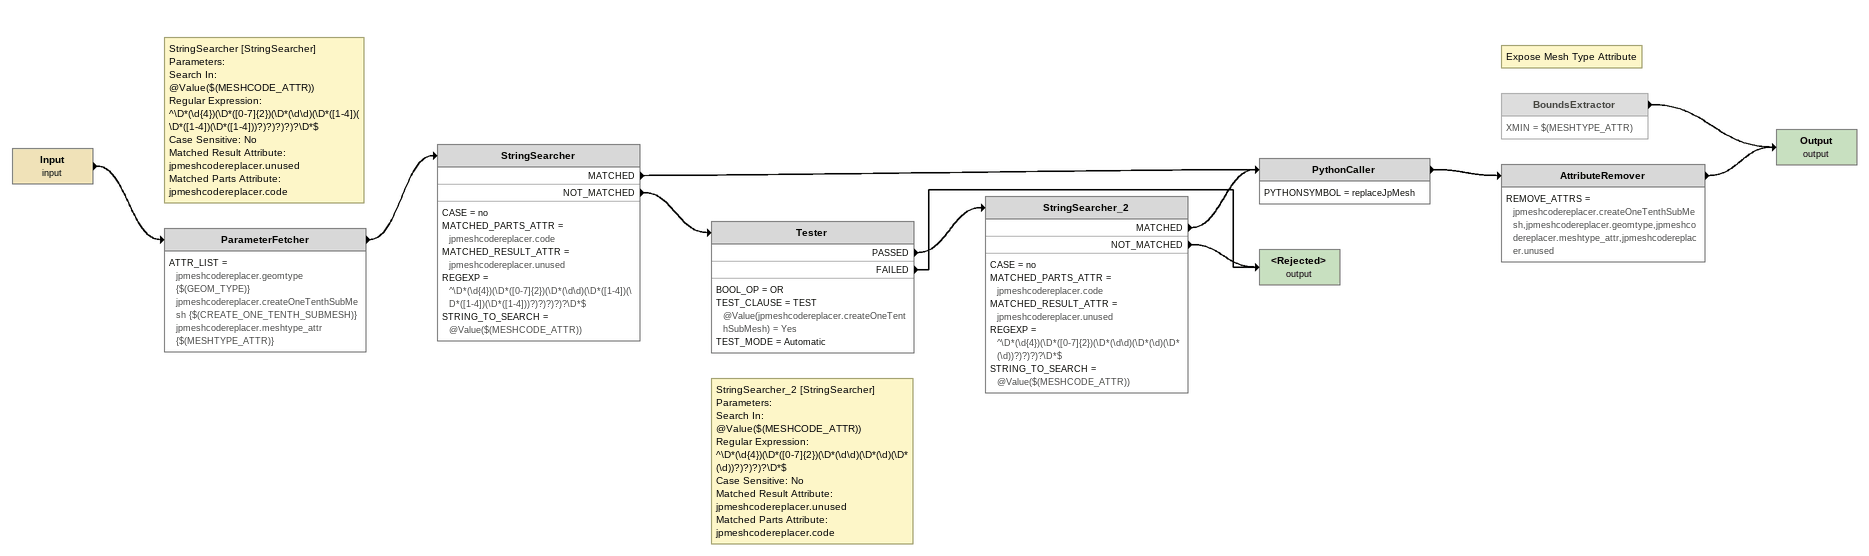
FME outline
Input (input)
    -> ParameterFetcher
ParameterFetcher
    ATTR_LIST = jpmeshcodereplacer.geomtype {$(GEOM_TYPE)} jpmeshcodereplacer.createOneTenthSubMesh {$(CREATE_ONE_TENTH_SUBMESH)} jpmeshcodereplacer.meshtype_attr {$(MESHTYPE_ATTR)}
    -> StringSearcher
Note: StringSearcher [StringSearcher] / Parameters: / Search In: @Value($(MESHCODE_ATTR)) / Regular Expression: ^\D*(\d{4})(\D*([0-7]{2})(\D*(\d\d)(\D*([1-4])(\D*([1-4])(\D*([1-4]))?)?)?)?)?\D*$ / Case Sensitive: No / Matched Result Attribute: jpmeshcodereplacer.unused / Matched Parts Attribute: jpmeshcodereplacer.code
StringSearcher
    CASE = no
    MATCHED_PARTS_ATTR = jpmeshcodereplacer.code
    MATCHED_RESULT_ATTR = jpmeshcodereplacer.unused
    REGEXP = ^\D*(\d{4})(\D*([0-7]{2})(\D*(\d\d)(\D*([1-4])(\D*([1-4])(\D*([1-4]))?)?)?)?)?\D*$
    STRING_TO_SEARCH = @Value($(MESHCODE_ATTR))
    MATCHED -> PythonCaller
    NOT_MATCHED -> Tester
Tester
    BOOL_OP = OR
    TEST_CLAUSE = TEST @Value(jpmeshcodereplacer.createOneTenthSubMesh) = Yes
    TEST_MODE = Automatic
    PASSED -> StringSearcher_2
    FAILED -> <Rejected> (output)
Note: StringSearcher_2 [StringSearcher] / Parameters: / Search In: @Value($(MESHCODE_ATTR)) / Regular Expression: ^\D*(\d{4})(\D*([0-7]{2})(\D*(\d\d)(\D*(\d)(\D*(\d))?)?)?)?\D*$ / Case Sensitive: No / Matched Result Attribute: jpmeshcodereplacer.unused / Matched Parts Attribute: jpmeshcodereplacer.code
StringSearcher_2
    CASE = no
    MATCHED_PARTS_ATTR = jpmeshcodereplacer.code
    MATCHED_RESULT_ATTR = jpmeshcodereplacer.unused
    REGEXP = ^\D*(\d{4})(\D*([0-7]{2})(\D*(\d\d)(\D*(\d)(\D*(\d))?)?)?)?\D*$
    STRING_TO_SEARCH = @Value($(MESHCODE_ATTR))
    MATCHED -> PythonCaller
    NOT_MATCHED -> <Rejected> (output)
PythonCaller
    PYTHONSYMBOL = replaceJpMesh
    -> AttributeRemover
AttributeRemover
    REMOVE_ATTRS = jpmeshcodereplacer.createOneTenthSubMesh,jpmeshcodereplacer.geomtype,jpmeshcodereplacer.meshtype_attr,jpmeshcodereplacer.unused
    -> Output (output)
<Rejected> (output)
Note: Expose Mesh Type Attribute
BoundsExtractor [off]
    XMIN = $(MESHTYPE_ATTR)
    -> Output (output)
Output (output)
